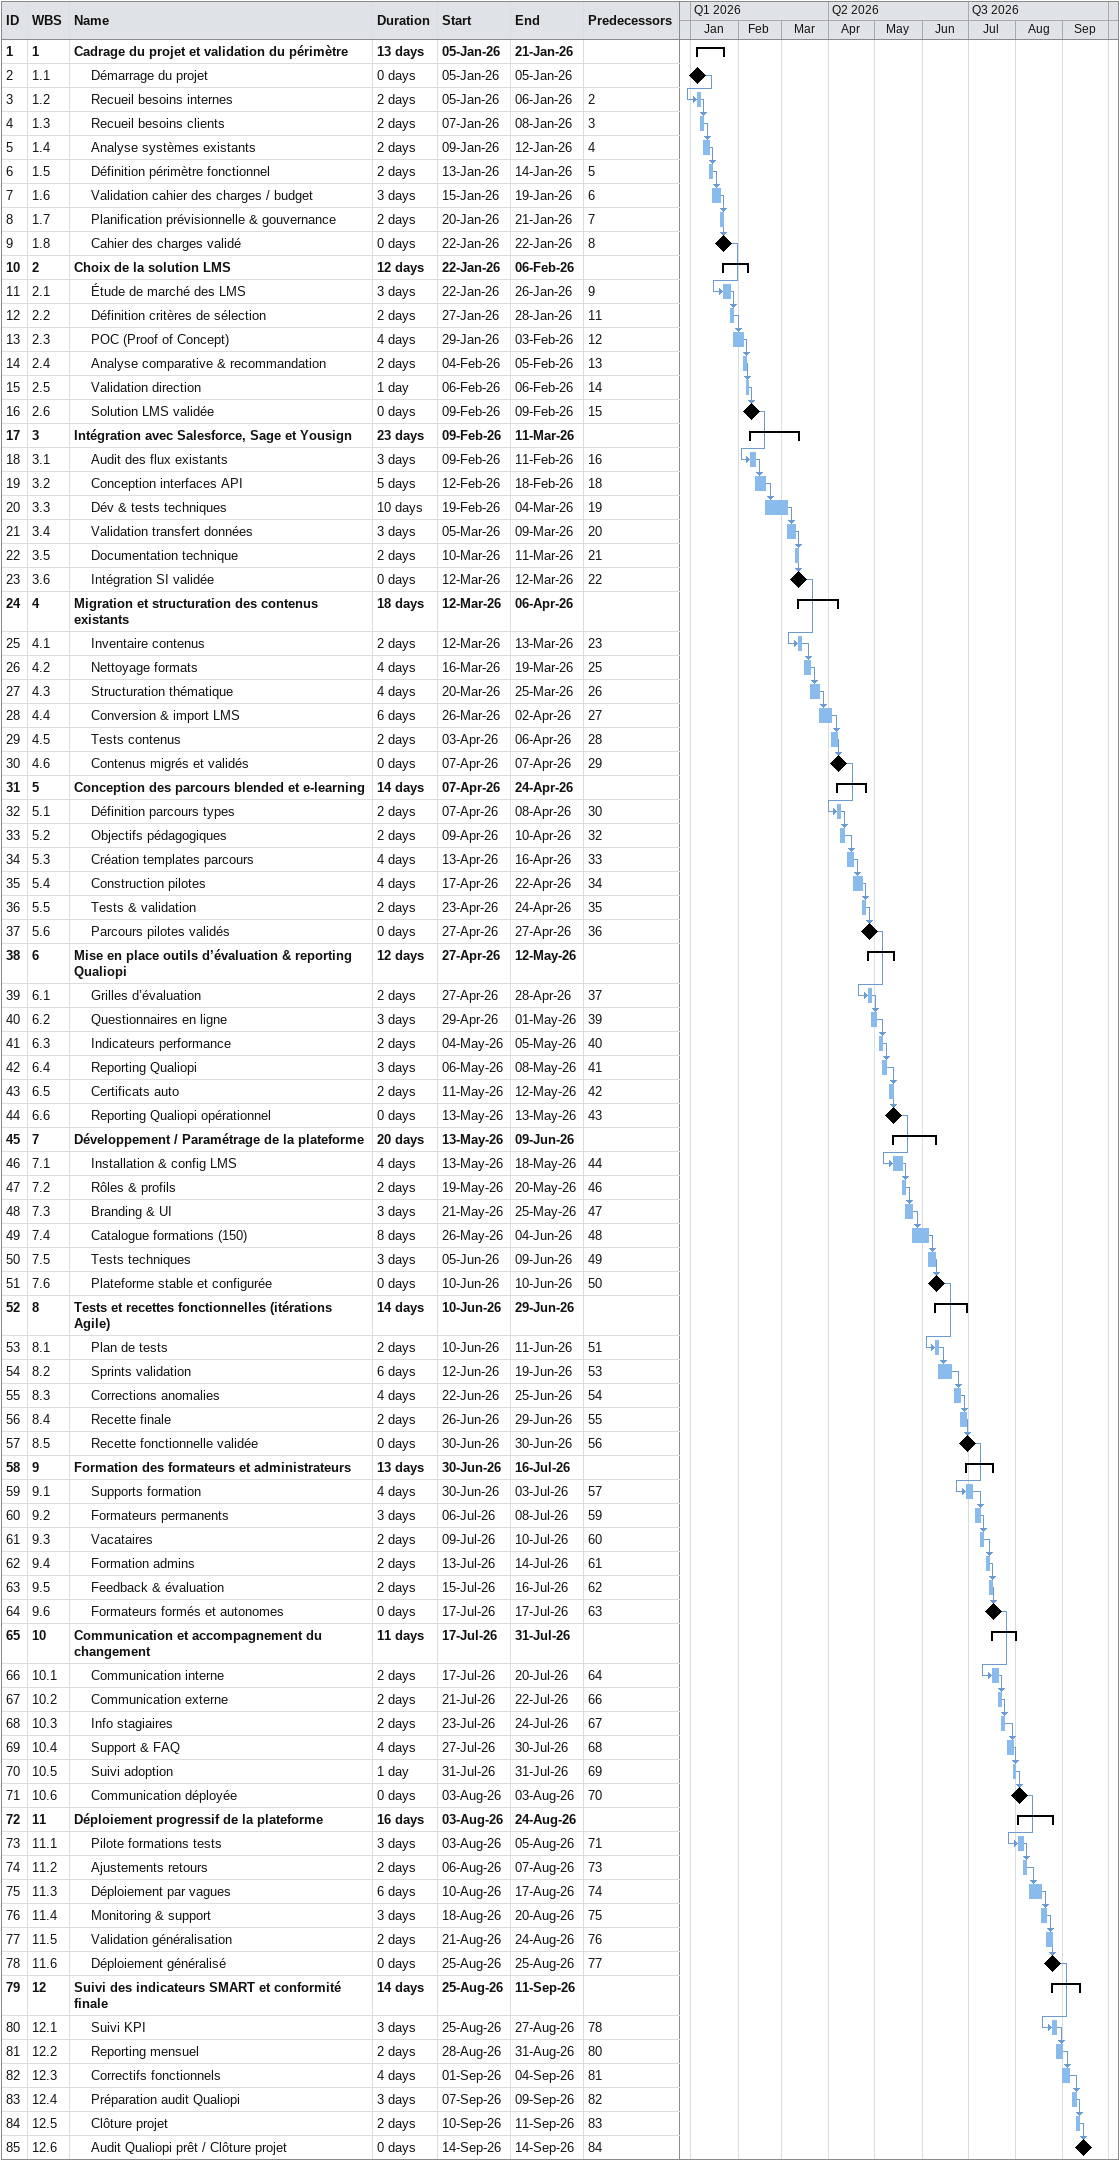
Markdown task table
| ID | WBS | Task | Duration | Start | Finish | Predecessors |
|---|---|---|---|---|---|---|
| 1 | 1 | **Cadrage du projet et validation du périmètre** | 13d | 2026-01-05 | 2026-01-21 |  |
| 2 | 1.1 | Démarrage du projet | 0d | 2026-01-05 | 2026-01-05 |  |
| 3 | 1.2 | Recueil besoins internes | 2d | 2026-01-05 | 2026-01-06 | 2 |
| 4 | 1.3 | Recueil besoins clients | 2d | 2026-01-07 | 2026-01-08 | 3 |
| 5 | 1.4 | Analyse systèmes existants | 2d | 2026-01-09 | 2026-01-12 | 4 |
| 6 | 1.5 | Définition périmètre fonctionnel | 2d | 2026-01-13 | 2026-01-14 | 5 |
| 7 | 1.6 | Validation cahier des charges / budget | 3d | 2026-01-15 | 2026-01-19 | 6 |
| 8 | 1.7 | Planification prévisionnelle & gouvernance | 2d | 2026-01-20 | 2026-01-21 | 7 |
| 9 | 1.8 | Cahier des charges validé | 0d | 2026-01-22 | 2026-01-22 | 8 |
| 10 | 2 | **Choix de la solution LMS** | 12d | 2026-01-22 | 2026-02-06 |  |
| 11 | 2.1 | Étude de marché des LMS | 3d | 2026-01-22 | 2026-01-26 | 9 |
| 12 | 2.2 | Définition critères de sélection | 2d | 2026-01-27 | 2026-01-28 | 11 |
| 13 | 2.3 | POC (Proof of Concept) | 4d | 2026-01-29 | 2026-02-03 | 12 |
| 14 | 2.4 | Analyse comparative & recommandation | 2d | 2026-02-04 | 2026-02-05 | 13 |
| 15 | 2.5 | Validation direction | 1d | 2026-02-06 | 2026-02-06 | 14 |
| 16 | 2.6 | Solution LMS validée | 0d | 2026-02-09 | 2026-02-09 | 15 |
| 17 | 3 | **Intégration avec Salesforce, Sage et Yousign** | 23d | 2026-02-09 | 2026-03-11 |  |
| 18 | 3.1 | Audit des flux existants | 3d | 2026-02-09 | 2026-02-11 | 16 |
| 19 | 3.2 | Conception interfaces API | 5d | 2026-02-12 | 2026-02-18 | 18 |
| 20 | 3.3 | Dév & tests techniques | 10d | 2026-02-19 | 2026-03-04 | 19 |
| 21 | 3.4 | Validation transfert données | 3d | 2026-03-05 | 2026-03-09 | 20 |
| 22 | 3.5 | Documentation technique | 2d | 2026-03-10 | 2026-03-11 | 21 |
| 23 | 3.6 | Intégration SI validée | 0d | 2026-03-12 | 2026-03-12 | 22 |
| 24 | 4 | **Migration et structuration des contenus existants** | 18d | 2026-03-12 | 2026-04-06 |  |
| 25 | 4.1 | Inventaire contenus | 2d | 2026-03-12 | 2026-03-13 | 23 |
| 26 | 4.2 | Nettoyage formats | 4d | 2026-03-16 | 2026-03-19 | 25 |
| 27 | 4.3 | Structuration thématique | 4d | 2026-03-20 | 2026-03-25 | 26 |
| 28 | 4.4 | Conversion & import LMS | 6d | 2026-03-26 | 2026-04-02 | 27 |
| 29 | 4.5 | Tests contenus | 2d | 2026-04-03 | 2026-04-06 | 28 |
| 30 | 4.6 | Contenus migrés et validés | 0d | 2026-04-07 | 2026-04-07 | 29 |
| 31 | 5 | **Conception des parcours blended et e-learning** | 14d | 2026-04-07 | 2026-04-24 |  |
| 32 | 5.1 | Définition parcours types | 2d | 2026-04-07 | 2026-04-08 | 30 |
| 33 | 5.2 | Objectifs pédagogiques | 2d | 2026-04-09 | 2026-04-10 | 32 |
| 34 | 5.3 | Création templates parcours | 4d | 2026-04-13 | 2026-04-16 | 33 |
| 35 | 5.4 | Construction pilotes | 4d | 2026-04-17 | 2026-04-22 | 34 |
| 36 | 5.5 | Tests & validation | 2d | 2026-04-23 | 2026-04-24 | 35 |
| 37 | 5.6 | Parcours pilotes validés | 0d | 2026-04-27 | 2026-04-27 | 36 |
| 38 | 6 | **Mise en place outils d’évaluation & reporting Qualiopi** | 12d | 2026-04-27 | 2026-05-12 |  |
| 39 | 6.1 | Grilles d’évaluation | 2d | 2026-04-27 | 2026-04-28 | 37 |
| 40 | 6.2 | Questionnaires en ligne | 3d | 2026-04-29 | 2026-05-01 | 39 |
| 41 | 6.3 | Indicateurs performance | 2d | 2026-05-04 | 2026-05-05 | 40 |
| 42 | 6.4 | Reporting Qualiopi | 3d | 2026-05-06 | 2026-05-08 | 41 |
| 43 | 6.5 | Certificats auto | 2d | 2026-05-11 | 2026-05-12 | 42 |
| 44 | 6.6 | Reporting Qualiopi opérationnel | 0d | 2026-05-13 | 2026-05-13 | 43 |
| 45 | 7 | **Développement / Paramétrage de la plateforme** | 20d | 2026-05-13 | 2026-06-09 |  |
| 46 | 7.1 | Installation & config LMS | 4d | 2026-05-13 | 2026-05-18 | 44 |
| 47 | 7.2 | Rôles & profils | 2d | 2026-05-19 | 2026-05-20 | 46 |
| 48 | 7.3 | Branding & UI | 3d | 2026-05-21 | 2026-05-25 | 47 |
| 49 | 7.4 | Catalogue formations (150) | 8d | 2026-05-26 | 2026-06-04 | 48 |
| 50 | 7.5 | Tests techniques | 3d | 2026-06-05 | 2026-06-09 | 49 |
| 51 | 7.6 | Plateforme stable et configurée | 0d | 2026-06-10 | 2026-06-10 | 50 |
| 52 | 8 | **Tests et recettes fonctionnelles (itérations Agile)** | 14d | 2026-06-10 | 2026-06-29 |  |
| 53 | 8.1 | Plan de tests | 2d | 2026-06-10 | 2026-06-11 | 51 |
| 54 | 8.2 | Sprints validation | 6d | 2026-06-12 | 2026-06-19 | 53 |
| 55 | 8.3 | Corrections anomalies | 4d | 2026-06-22 | 2026-06-25 | 54 |
| 56 | 8.4 | Recette finale | 2d | 2026-06-26 | 2026-06-29 | 55 |
| 57 | 8.5 | Recette fonctionnelle validée | 0d | 2026-06-30 | 2026-06-30 | 56 |
| 58 | 9 | **Formation des formateurs et administrateurs** | 13d | 2026-06-30 | 2026-07-16 |  |
| 59 | 9.1 | Supports formation | 4d | 2026-06-30 | 2026-07-03 | 57 |
| 60 | 9.2 | Formateurs permanents | 3d | 2026-07-06 | 2026-07-08 | 59 |
| 61 | 9.3 | Vacataires | 2d | 2026-07-09 | 2026-07-10 | 60 |
| 62 | 9.4 | Formation admins | 2d | 2026-07-13 | 2026-07-14 | 61 |
| 63 | 9.5 | Feedback & évaluation | 2d | 2026-07-15 | 2026-07-16 | 62 |
| 64 | 9.6 | Formateurs formés et autonomes | 0d | 2026-07-17 | 2026-07-17 | 63 |
| 65 | 10 | **Communication et accompagnement du changement** | 11d | 2026-07-17 | 2026-07-31 |  |
| 66 | 10.1 | Communication interne | 2d | 2026-07-17 | 2026-07-20 | 64 |
| 67 | 10.2 | Communication externe | 2d | 2026-07-21 | 2026-07-22 | 66 |
| 68 | 10.3 | Info stagiaires | 2d | 2026-07-23 | 2026-07-24 | 67 |
| 69 | 10.4 | Support & FAQ | 4d | 2026-07-27 | 2026-07-30 | 68 |
| 70 | 10.5 | Suivi adoption | 1d | 2026-07-31 | 2026-07-31 | 69 |
| 71 | 10.6 | Communication déployée | 0d | 2026-08-03 | 2026-08-03 | 70 |
| 72 | 11 | **Déploiement progressif de la plateforme** | 16d | 2026-08-03 | 2026-08-24 |  |
| 73 | 11.1 | Pilote formations tests | 3d | 2026-08-03 | 2026-08-05 | 71 |
| 74 | 11.2 | Ajustements retours | 2d | 2026-08-06 | 2026-08-07 | 73 |
| 75 | 11.3 | Déploiement par vagues | 6d | 2026-08-10 | 2026-08-17 | 74 |
| 76 | 11.4 | Monitoring & support | 3d | 2026-08-18 | 2026-08-20 | 75 |
| 77 | 11.5 | Validation généralisation | 2d | 2026-08-21 | 2026-08-24 | 76 |
| 78 | 11.6 | Déploiement généralisé | 0d | 2026-08-25 | 2026-08-25 | 77 |
| 79 | 12 | **Suivi des indicateurs SMART et conformité finale** | 14d | 2026-08-25 | 2026-09-11 |  |
| 80 | 12.1 | Suivi KPI | 3d | 2026-08-25 | 2026-08-27 | 78 |
| 81 | 12.2 | Reporting mensuel | 2d | 2026-08-28 | 2026-08-31 | 80 |
| 82 | 12.3 | Correctifs fonctionnels | 4d | 2026-09-01 | 2026-09-04 | 81 |
| 83 | 12.4 | Préparation audit Qualiopi | 3d | 2026-09-07 | 2026-09-09 | 82 |
| 84 | 12.5 | Clôture projet | 2d | 2026-09-10 | 2026-09-11 | 83 |
| 85 | 12.6 | Audit Qualiopi prêt / Clôture projet | 0d | 2026-09-14 | 2026-09-14 | 84 |
